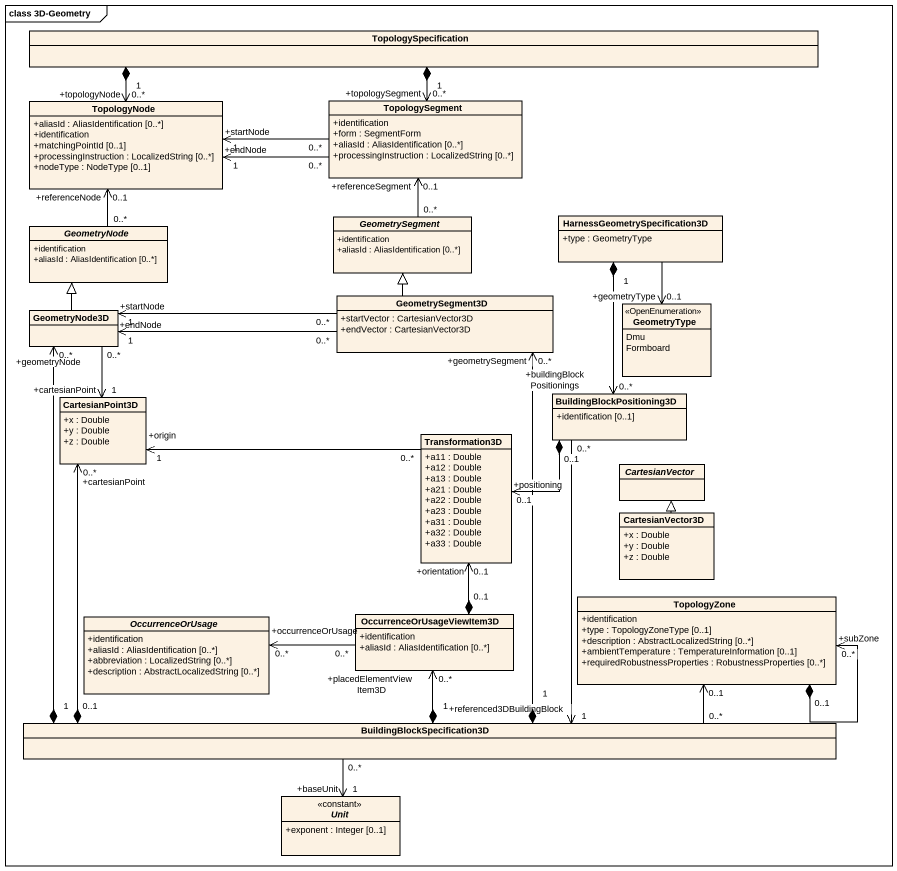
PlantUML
@startuml
mainframe class 3D-Geometry
hide circle
hide empty members
skinparam classAttributeIconSize 0
class TopologySpecification
class TopologyNode {
  +aliasId : AliasIdentification [0..*]
  +identification
  +matchingPointId [0..1]
  +processingInstruction : LocalizedString [0..*]
  +nodeType : NodeType [0..1]
}
class TopologySegment {
  +identification
  +form : SegmentForm
  +aliasId : AliasIdentification [0..*]
  +processingInstruction : LocalizedString [0..*]
}
abstract class GeometryNode {
  +identification
  +aliasId : AliasIdentification [0..*]
}
abstract class GeometrySegment {
  +identification
  +aliasId : AliasIdentification [0..*]
}
class "HarnessGeometrySpecification3D" as HarnessGeometrySpecification {
  +type : GeometryType
}
class GeometryNode3D
class GeometrySegment3D {
  +startVector : CartesianVector3D
  +endVector : CartesianVector3D
}
enum GeometryType <<OpenEnumeration>> {
  Dmu
  Formboard
}
class CartesianPoint3D {
  +x : Double
  +y : Double
  +z : Double
}
class BuildingBlockPositioning3D {
  +identification [0..1]
}
class Transformation3D {
  +a11 : Double
  +a12 : Double
  +a13 : Double
  +a21 : Double
  +a22 : Double
  +a23 : Double
  +a31 : Double
  +a32 : Double
  +a33 : Double
}
abstract class CartesianVector
class CartesianVector3D {
  +x : Double
  +y : Double
  +z : Double
}
class TopologyZone {
  +identification
  +type : TopologyZoneType [0..1]
  +description : AbstractLocalizedString [0..*]
  +ambientTemperature : TemperatureInformation [0..1]
  +requiredRobustnessProperties : RobustnessProperties [0..*]
}
abstract class OccurrenceOrUsage {
  +identification
  +aliasId : AliasIdentification [0..*]
  +abbreviation : LocalizedString [0..*]
  +description : AbstractLocalizedString [0..*]
}
class OccurrenceOrUsageViewItem3D {
  +identification
  +aliasId : AliasIdentification [0..*]
}
class BuildingBlockSpecification3D
abstract class Unit <<constant>> {
  +exponent : Integer [0..1]
}
TopologySpecification "1" *-left-> "+topologyNode\n0..*" TopologyNode
TopologySpecification "1" *--> "+topologySegment\n0..*" TopologySegment
TopologySegment "0..*" -left-> "+startNode\n1" TopologyNode
TopologySegment "0..*" -left-> "+endNode\n1" TopologyNode
GeometryNode "0..*" -up-> "+referenceNode\n0..1" TopologyNode
GeometrySegment "0..*" -up-> "+referenceSegment\n0..1" TopologySegment
HarnessGeometrySpecification --> "+geometryType\n0..1" GeometryType
HarnessGeometrySpecification "1" *--> "+buildingBlockPositionings\n0..*" BuildingBlockPositioning3D
GeometryNode3D -up-|> GeometryNode
GeometryNode3D "0..*" --> "+cartesianPoint\n1" CartesianPoint3D
GeometrySegment3D -up-|> GeometrySegment
GeometrySegment3D "0..*" -left-> "+startNode\n1" GeometryNode3D
GeometrySegment3D "0..*" -left-> "+endNode\n1" GeometryNode3D
BuildingBlockPositioning3D "0..1" *-left-> "+positioning\n0..1" Transformation3D
BuildingBlockPositioning3D "0..*" --> "+referenced3DBuildingBlock\n1" BuildingBlockSpecification3D
Transformation3D "0..*" -left-> "+origin\n1" CartesianPoint3D
CartesianVector3D -up-|> CartesianVector
TopologyZone "0..1" *--> "+subZone\n0..*" TopologyZone
OccurrenceOrUsageViewItem3D "0..1" *-up-> "+orientation\n0..1" Transformation3D
OccurrenceOrUsageViewItem3D "0..*" -left-> "+occurrenceOrUsage\n0..*" OccurrenceOrUsage
BuildingBlockSpecification3D "1" *-up-> "+geometryNode\n0..*" GeometryNode3D
BuildingBlockSpecification3D "1" *-up-> "+geometrySegment\n0..*" GeometrySegment3D
BuildingBlockSpecification3D "0..1" *-up-> "+cartesianPoint\n0..*" CartesianPoint3D
BuildingBlockSpecification3D "0..*" -right-> "0..1" TopologyZone
BuildingBlockSpecification3D "1" *-up-> "+placedElementViewItem3D\n0..*" OccurrenceOrUsageViewItem3D
BuildingBlockSpecification3D "0..*" --> "+baseUnit\n1" Unit
@enduml
